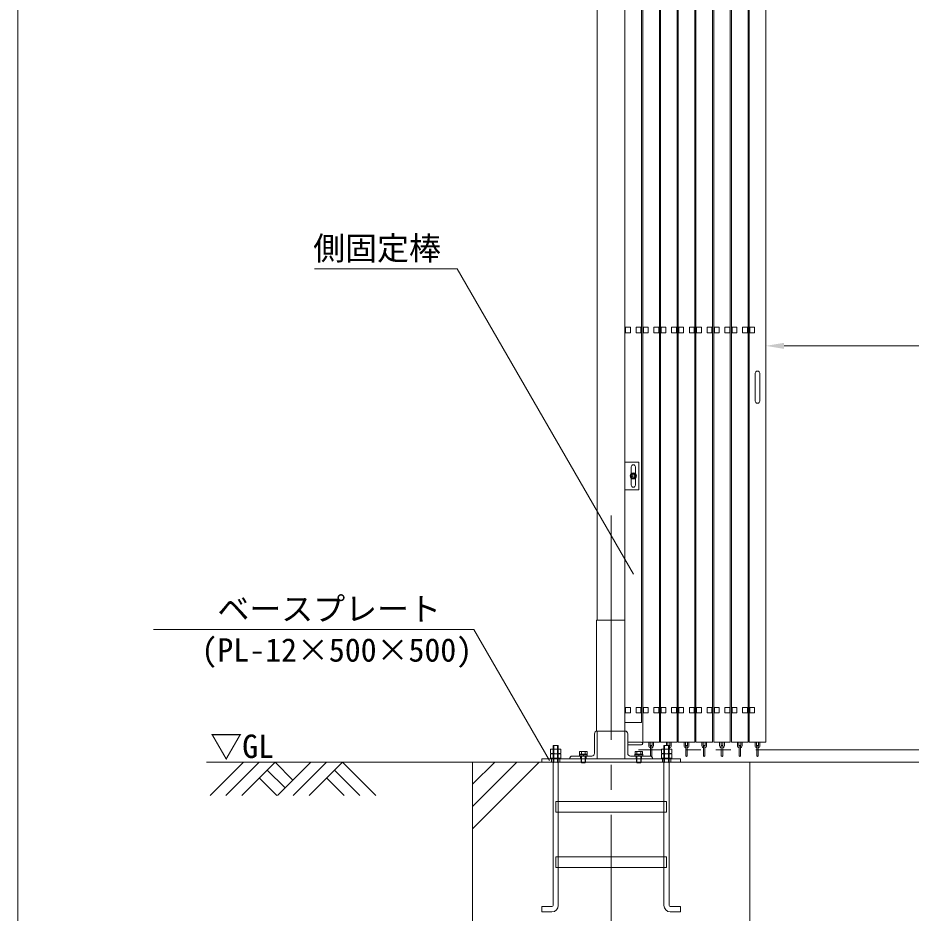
# Model space of a CAD drawing. Units: millimetres, scale not verified. Extents: x -20976 to 3174, y -17325 to 17325.
# Drawn here: x -20976 to -17754, y -14089 to -10861 of the extents above; entities that cross this region are included whole.
import ezdxf
from ezdxf.enums import TextEntityAlignment as Align

# ---------------------------------------------------------------- set-up
doc = ezdxf.new("R2010")
doc.units = ezdxf.units.MM
doc.header["$LTSCALE"] = 90
for name, pattern in [('CHAIN2', [12, 9, -1, 1, -1]), ('DASHED1', [1.8, 1.2, -0.6]), ('DOUBLE_CHAIN2', [12.8, 9, -1, 0.6, -0.6, 0.6, -1])]:
    doc.linetypes.add(name, pattern=pattern)
for name, color, linetype, lineweight in [('0-4_ﾊﾝﾄﾞﾙ', 7, 'Continuous', 18), ('0-5_ﾍﾞｰｽﾗｲﾝ', 5, 'Continuous', 18), ('0-6_ﾎﾞﾙﾄ類', 2, 'Continuous', 18), ('0-8_ﾜｲﾔｰﾛｰﾌﾟ', 7, 'DOUBLE_CHAIN2', 18), ('0-9_基礎工事用PCA大', 7, 'Continuous', 18), ('0-A_図面枠', 7, 'Continuous', 18), ('0-B_寸法', 3, 'Continuous', 18), ('0-C_側固定棒', 7, 'Continuous', 18), ('1-0_中央走行棒', 7, 'Continuous', 18), ('1-2_中央走行棒左', 7, 'Continuous', 18), ('1-4_通芯', 1, 'CHAIN2', 18), ('1-8_標準柱', 7, 'Continuous', 18), ('1-9_文字', 7, 'Continuous', 18)]:
    doc.layers.add(name, color=color, linetype=linetype, lineweight=lineweight)
doc.styles.add('ＭＳ ゴシック', font='')
doc.styles.get('ＭＳ ゴシック').set_extended_font_data('MS Gothic')

msp = doc.modelspace()

# ---------------------------------------------------------------- linework, layer by layer
at = {"layer": '0-4_ﾊﾝﾄﾞﾙ'}
for p, q in [((-18316.24, -12142.44), (-18316.24, -12242.44)), ((-18300.24, -12142.44), (-18300.24, -12242.44))]:
    msp.add_line(p, q, dxfattribs=at)
for centre, start, end in [((-18308.24, -12142.44), 0, 180), ((-18308.24, -12242.44), 180, 0)]:
    msp.add_arc(centre, 8, start, end, dxfattribs=at)
at = {"layer": '0-5_ﾍﾞｰｽﾗｲﾝ'}
msp.add_line((-20296.24, -13545), (-6536.24, -13545), dxfattribs=at)
at = {"layer": '0-6_ﾎﾞﾙﾄ類'}
for p, q in [((-19045.76, -13512.97), (-19045.76, -13498.4)), ((-19045.76, -13515.83), (-19045.76, -13530.4)), ((-19026.71, -13512.97), (-19026.71, -13498.4)), ((-19026.71, -13515.83), (-19026.71, -13530.4)), ((-18948.08, -13506), (-18949.9, -13507.06)), ((-18949.9, -13507.06), (-18949.9, -13515.8)), ((-18949.9, -13515.8), (-18922.57, -13515.8)), ((-18948.08, -13506), (-18924.41, -13506)), ((-18947.48, -13516), (-18924.99, -13516)), ((-18944.24, -13545), (-18944.24, -13523)), ((-18943.07, -13507.06), (-18943.07, -13515.8)), ((-18943.01, -13547.8), (-18943.01, -13523)), ((-18937.44, -13519), (-18936.36, -13523)), ((-18936.12, -13519), (-18935.05, -13523)), ((-18929.4, -13507.06), (-18929.4, -13515.8)), ((-18928.24, -13545), (-18928.24, -13523)), ((-18924.41, -13506), (-18922.57, -13507.06)), ((-18922.57, -13507.06), (-18922.57, -13515.8)), ((-18748.07, -13506), (-18749.91, -13507.06)), ((-18749.91, -13507.06), (-18749.91, -13515.8)), ((-18749.91, -13515.8), (-18722.57, -13515.8)), ((-18748.07, -13506), (-18724.4, -13506)), ((-18747.49, -13516), (-18724.99, -13516)), ((-18744.24, -13545), (-18744.24, -13523)), ((-18743.08, -13507.06), (-18743.08, -13515.8)), ((-18743.01, -13547.8), (-18743.01, -13523)), ((-18737.43, -13519), (-18736.36, -13523)), ((-18736.12, -13519), (-18735.05, -13523)), ((-18729.4, -13507.06), (-18729.4, -13515.8)), ((-18728.24, -13545), (-18728.24, -13523)), ((-18724.4, -13506), (-18722.57, -13507.06)), ((-18722.57, -13507.06), (-18722.57, -13515.8)), ((-18645.77, -13512.97), (-18645.77, -13498.4)), ((-18645.77, -13515.83), (-18645.77, -13530.4)), ((-18626.72, -13512.97), (-18626.72, -13498.4)), ((-18626.72, -13515.83), (-18626.72, -13530.4)), ((-18944.24, -13545), (-18943.01, -13547.8)), ((-18744.24, -13545), (-18743.01, -13547.8))]:
    msp.add_line(p, q, dxfattribs=at)
for points in [[(-18761.15, -12503.94), (-18766.05, -12512.44), (-18761.15, -12520.94), (-18751.33, -12520.94), (-18746.42, -12512.44), (-18751.33, -12503.94)], [(-19054.72, -13512.97), (-19054.72, -13498.4), (-19017.76, -13498.4), (-19017.76, -13512.97), (-19020.24, -13514.4), (-19052.24, -13514.4)], [(-19054.72, -13515.83), (-19054.72, -13530.4), (-19017.76, -13530.4), (-19017.76, -13515.83), (-19020.24, -13514.4), (-19052.24, -13514.4)], [(-18922.24, -13516), (-18922.24, -13519), (-18950.24, -13519), (-18950.24, -13516)], [(-18950.24, -13519), (-18922.24, -13519), (-18922.24, -13523), (-18950.24, -13523)], [(-18722.24, -13516), (-18722.24, -13519), (-18750.24, -13519), (-18750.24, -13516)], [(-18750.24, -13519), (-18722.24, -13519), (-18722.24, -13523), (-18750.24, -13523)], [(-18654.71, -13512.97), (-18654.71, -13498.4), (-18617.77, -13498.4), (-18617.77, -13512.97), (-18620.24, -13514.4), (-18652.24, -13514.4)], [(-18654.71, -13515.83), (-18654.71, -13530.4), (-18617.77, -13530.4), (-18617.77, -13515.83), (-18620.24, -13514.4), (-18652.24, -13514.4)], [(-19054.24, -13530.4), (-19018.24, -13530.4), (-19018.24, -13533), (-19054.24, -13533)], [(-18654.24, -13530.4), (-18618.24, -13530.4), (-18618.24, -13533), (-18654.24, -13533)]]:
    msp.add_lwpolyline(points, close=True, dxfattribs=at)
for points in [[(-18943.01, -13547.8), (-18929.47, -13547.8), (-18929.47, -13523)], [(-18743.01, -13547.8), (-18729.47, -13547.8), (-18729.47, -13523)], [(-18944.24, -13545), (-18928.24, -13545), (-18929.47, -13547.8)], [(-18744.24, -13545), (-18728.24, -13545), (-18729.47, -13547.8)]]:
    msp.add_lwpolyline(points, dxfattribs=at)
for radius in [11, 8.5, 4.76, 4.22]:
    msp.add_circle((-18756.24, -12512.44), radius, dxfattribs=at)
for centre, radius, start, end in [((-18756.24, -12512.44), 8.9, 132.757, 167.243), ((-18756.24, -12512.44), 8.9, 192.757, 227.243), ((-18756.24, -12512.44), 8.9, 72.757, 107.243), ((-18756.24, -12512.44), 8.9, 252.757, 287.243), ((-18756.24, -12512.44), 8.9, 12.757, 47.243), ((-18756.24, -12512.44), 8.9, 312.757, 347.243), ((-19050.24, -13505.22), 8.96, 240, 300), ((-19050.24, -13523.58), 8.96, 60, 120), ((-19036.24, -13481.95), 32.45, 252.932, 287.068), ((-19036.24, -13546.85), 32.45, 72.932, 107.068), ((-19022.24, -13505.23), 8.95, 239.975, 300.025), ((-19022.24, -13523.57), 8.95, 59.975, 120.025), ((-18946.49, -13512.05), 6.05, 55.616, 124.384), ((-18947.48, -13515.8), 0.198, 180, 270), ((-18936.24, -13528.61), 22.62, 72.412, 107.588), ((-18925.99, -13512.05), 6.05, 55.616, 124.384), ((-18924.99, -13515.8), 0.198, 270, 0), ((-18746.49, -13512.05), 6.05, 55.616, 124.384), ((-18747.49, -13515.8), 0.198, 180, 270), ((-18736.24, -13528.61), 22.62, 72.412, 107.588), ((-18725.99, -13512.05), 6.05, 55.616, 124.384), ((-18724.99, -13515.8), 0.198, 270, 0), ((-18650.24, -13505.22), 8.96, 240, 300), ((-18650.24, -13523.58), 8.96, 60, 120), ((-18636.24, -13481.95), 32.45, 252.932, 287.068), ((-18636.24, -13546.85), 32.45, 72.932, 107.068), ((-18622.24, -13505.23), 8.95, 239.975, 300.025), ((-18622.24, -13523.57), 8.95, 59.975, 120.025)]:
    msp.add_arc(centre, radius, start, end, dxfattribs=at)
at = {"layer": '0-8_ﾜｲﾔｰﾛｰﾌﾟ'}
msp.add_line((-7136.24, -13500), (-18737.84, -13500), dxfattribs=at)
at = {"layer": '0-9_基礎工事用PCA大'}
for p, q in [((-19336.24, -13785), (-19096.24, -13545)), ((-19336.24, -13705), (-19176.24, -13545)), ((-19336.24, -13625), (-19256.24, -13545)), ((-19026.71, -13725), (-19026.71, -13887)), ((-18645.77, -13725), (-18645.77, -13887)), ((-19026.71, -13925), (-19026.71, -14062)), ((-18645.77, -13925), (-18645.77, -14062))]:
    msp.add_line(p, q, dxfattribs=at)
at = {"layer": '0-9_基礎工事用PCA大', "color": 4, "linetype": 'DASHED1', "lineweight": 9}
for p, q in [((-19050.93, -13533), (-19050.93, -13545)), ((-19021.24, -13533), (-19021.24, -13545)), ((-18944.24, -13533), (-18944.24, -13545)), ((-18928.24, -13533), (-18928.24, -13545)), ((-18744.24, -13533), (-18744.24, -13545)), ((-18728.24, -13533), (-18728.24, -13545)), ((-18651.24, -13533), (-18651.24, -13545)), ((-18621.24, -13533), (-18621.24, -13545)), ((-19026.71, -13687), (-19026.71, -13725)), ((-18645.77, -13687), (-18645.77, -13725)), ((-19026.71, -13887), (-19026.71, -13925)), ((-18645.77, -13887), (-18645.77, -13925))]:
    msp.add_line(p, q, dxfattribs=at)
at = {"layer": '0-9_基礎工事用PCA大'}
for points in [[(-19045.76, -14061.95), (-19045.76, -13485), (-19026.71, -13485), (-19026.71, -13687)], [(-19045.76, -13547.5), (-19043.26, -13545), (-19043.26, -13485), (-19029.21, -13485), (-19029.21, -13545), (-19026.71, -13547.5)], [(-18626.72, -14061.95), (-18626.72, -13485), (-18645.77, -13485), (-18645.77, -13687)], [(-18626.72, -13547.5), (-18629.22, -13545), (-18629.22, -13485), (-18643.27, -13485), (-18643.27, -13545), (-18645.77, -13547.5)], [(-19049.72, -14085), (-19086.71, -14085), (-19086.71, -14065.95), (-19049.77, -14065.95)], [(-18622.76, -14085), (-18585.76, -14085), (-18585.76, -14065.95), (-18622.72, -14065.95)]]:
    msp.add_lwpolyline(points, dxfattribs=at)
for points in [[(-19336.24, -14545), (-18336.24, -14545), (-18336.24, -13545), (-19336.24, -13545)], [(-19086.24, -13545), (-18586.24, -13545), (-18586.24, -13533), (-19086.24, -13533)], [(-19036.24, -13687), (-18636.24, -13687), (-18636.24, -13725), (-19036.24, -13725)], [(-19036.24, -13887), (-18636.24, -13887), (-18636.24, -13925), (-19036.24, -13925)]]:
    msp.add_lwpolyline(points, close=True, dxfattribs=at)
for centre, radius, start, end in [((-19049.77, -14061.95), 4, 270, 0), ((-19049.72, -14062), 23, 270, 0), ((-18622.76, -14062), 23, 180, 270), ((-18622.72, -14061.95), 4, 180, 270)]:
    msp.add_arc(centre, radius, start, end, dxfattribs=at)
at = {"layer": '0-A_図面枠'}
msp.add_lwpolyline([(-20976.24, -675), (3173.76, -675), (3173.76, -17325), (-20976.24, -17325)], close=True, dxfattribs=at)
at = {"layer": '0-B_寸法'}
for p, q in [((-18278.24, -11602.8), (-18278.24, -12044.4)), ((-18212.24, -12043.4), (-7624.24, -12043.4))]:
    msp.add_line(p, q, dxfattribs=at)
at = {"layer": '0-B_寸法', "color": 91}
msp.add_solid([(-18212.24, -12032.4), (-18278.24, -12043.4), (-18212.24, -12054.4)], dxfattribs=at)
at = {"layer": '0-C_側固定棒'}
for points in [[(-18726.24, -13347.44), (-18726.24, -9732.44), (-18786.24, -9732.44), (-18786.24, -13402.44), (-18726.24, -13402.44)], [(-18783.89, -11995.94), (-18766.59, -11995.94), (-18766.59, -11975.94), (-18783.89, -11975.94)], [(-18745.89, -11995.94), (-18728.59, -11995.94), (-18728.59, -11975.94), (-18745.89, -11975.94)], [(-18783.89, -13367.44), (-18766.59, -13367.44), (-18766.59, -13347.44), (-18783.89, -13347.44)], [(-18745.89, -13367.44), (-18728.59, -13367.44), (-18728.59, -13347.44), (-18745.89, -13347.44)]]:
    msp.add_lwpolyline(points, close=True, dxfattribs=at)
at = {"layer": '1-0_中央走行棒'}
for p, q in [((-18700.79, -13485.54), (-18700.79, -13472.44)), ((-18695.79, -13485.54), (-18695.79, -13472.44)), ((-18694.74, -13486.94), (-18694.74, -13521.94)), ((-18689.74, -13521.94), (-18689.74, -13486.94)), ((-18688.79, -13472.44), (-18688.79, -13485.54)), ((-18683.79, -13472.44), (-18683.79, -13485.54)), ((-18636.8, -13485), (-18636.8, -13472.44)), ((-18631.79, -13485), (-18631.79, -13472.44)), ((-18625.74, -13498.4), (-18625.74, -13486.94)), ((-18624.79, -13472.44), (-18624.79, -13485.54)), ((-18619.79, -13472.44), (-18619.79, -13485.54)), ((-18572.79, -13485.54), (-18572.79, -13472.44)), ((-18567.79, -13485.54), (-18567.79, -13472.44)), ((-18566.74, -13486.94), (-18566.74, -13521.94)), ((-18561.74, -13521.94), (-18561.74, -13486.94)), ((-18560.79, -13472.44), (-18560.79, -13485.54)), ((-18555.79, -13472.44), (-18555.79, -13485.54)), ((-18508.79, -13485.54), (-18508.79, -13472.44)), ((-18503.79, -13485.54), (-18503.79, -13472.44)), ((-18502.74, -13486.94), (-18502.74, -13521.94)), ((-18497.74, -13521.94), (-18497.74, -13486.94)), ((-18496.79, -13472.44), (-18496.79, -13485.54)), ((-18491.79, -13472.44), (-18491.79, -13485.54)), ((-18444.79, -13485.54), (-18444.79, -13472.44)), ((-18439.79, -13485.54), (-18439.79, -13472.44)), ((-18438.74, -13486.94), (-18438.74, -13521.94)), ((-18433.74, -13521.94), (-18433.74, -13486.94)), ((-18432.79, -13472.44), (-18432.79, -13485.54)), ((-18427.79, -13472.44), (-18427.79, -13485.54)), ((-18380.79, -13485.54), (-18380.79, -13472.44)), ((-18375.79, -13485.54), (-18375.79, -13472.44)), ((-18374.74, -13486.94), (-18374.74, -13521.94)), ((-18369.74, -13521.94), (-18369.74, -13486.94)), ((-18368.79, -13472.44), (-18368.79, -13485.54)), ((-18363.79, -13472.44), (-18363.79, -13485.54))]:
    msp.add_line(p, q, dxfattribs=at)
for points in [[(-18658.24, -9305), (-18658.24, -13472.44), (-18598.24, -13472.44), (-18598.24, -9252.44), (-18603.24, -9252.44)], [(-18589.24, -9252.44), (-18594.24, -9252.44), (-18594.24, -13472.44), (-18534.24, -13472.44), (-18534.24, -9252.44), (-18539.24, -9252.44)], [(-18525.24, -9252.44), (-18530.24, -9252.44), (-18530.24, -13472.44), (-18470.24, -13472.44), (-18470.24, -9252.44), (-18475.24, -9252.44)], [(-18461.24, -9252.44), (-18466.24, -9252.44), (-18466.24, -13472.44), (-18406.24, -13472.44), (-18406.24, -9252.44), (-18411.24, -9252.44)], [(-18397.24, -9252.44), (-18402.24, -9252.44), (-18402.24, -13472.44), (-18342.24, -13472.44), (-18342.24, -9252.44), (-18347.24, -9252.44)], [(-18722.24, -9558.99), (-18722.24, -13472.44), (-18662.24, -13472.44), (-18662.24, -9309)]]:
    msp.add_lwpolyline(points, dxfattribs=at)
for points in [[(-18719.89, -11995.94), (-18702.59, -11995.94), (-18702.59, -11975.94), (-18719.89, -11975.94)], [(-18681.89, -11995.94), (-18664.59, -11995.94), (-18664.59, -11975.94), (-18681.89, -11975.94)], [(-18655.89, -11995.94), (-18638.59, -11995.94), (-18638.59, -11975.94), (-18655.89, -11975.94)], [(-18617.89, -11995.94), (-18600.59, -11995.94), (-18600.59, -11975.94), (-18617.89, -11975.94)], [(-18591.89, -11995.94), (-18574.59, -11995.94), (-18574.59, -11975.94), (-18591.89, -11975.94)], [(-18553.89, -11995.94), (-18536.59, -11995.94), (-18536.59, -11975.94), (-18553.89, -11975.94)], [(-18527.89, -11995.94), (-18510.59, -11995.94), (-18510.59, -11975.94), (-18527.89, -11975.94)], [(-18489.89, -11995.94), (-18472.59, -11995.94), (-18472.59, -11975.94), (-18489.89, -11975.94)], [(-18463.89, -11995.94), (-18446.59, -11995.94), (-18446.59, -11975.94), (-18463.89, -11975.94)], [(-18425.89, -11995.94), (-18408.59, -11995.94), (-18408.59, -11975.94), (-18425.89, -11975.94)], [(-18399.89, -11995.94), (-18382.59, -11995.94), (-18382.59, -11975.94), (-18399.89, -11975.94)], [(-18361.89, -11995.94), (-18344.59, -11995.94), (-18344.59, -11975.94), (-18361.89, -11975.94)], [(-18719.89, -13367.44), (-18702.59, -13367.44), (-18702.59, -13347.44), (-18719.89, -13347.44)], [(-18681.89, -13367.44), (-18664.59, -13367.44), (-18664.59, -13347.44), (-18681.89, -13347.44)], [(-18655.89, -13367.44), (-18638.59, -13367.44), (-18638.59, -13347.44), (-18655.89, -13347.44)], [(-18617.89, -13367.44), (-18600.59, -13367.44), (-18600.59, -13347.44), (-18617.89, -13347.44)], [(-18591.89, -13367.44), (-18574.59, -13367.44), (-18574.59, -13347.44), (-18591.89, -13347.44)], [(-18553.89, -13367.44), (-18536.59, -13367.44), (-18536.59, -13347.44), (-18553.89, -13347.44)], [(-18527.89, -13367.44), (-18510.59, -13367.44), (-18510.59, -13347.44), (-18527.89, -13347.44)], [(-18489.89, -13367.44), (-18472.59, -13367.44), (-18472.59, -13347.44), (-18489.89, -13347.44)], [(-18463.89, -13367.44), (-18446.59, -13367.44), (-18446.59, -13347.44), (-18463.89, -13347.44)], [(-18425.89, -13367.44), (-18408.59, -13367.44), (-18408.59, -13347.44), (-18425.89, -13347.44)], [(-18399.89, -13367.44), (-18382.59, -13367.44), (-18382.59, -13347.44), (-18399.89, -13347.44)], [(-18361.89, -13367.44), (-18344.59, -13367.44), (-18344.59, -13347.44), (-18361.89, -13347.44)]]:
    msp.add_lwpolyline(points, close=True, dxfattribs=at)
for centre, radius, start, end in [((-18692.29, -13485.54), 8.5, 180, 253.254), ((-18692.29, -13485.54), 3.5, 180, 225.592), ((-18692.24, -13486.94), 2.5, 0, 180), ((-18692.29, -13485.54), 8.5, 287.463, 0), ((-18692.29, -13485.54), 3.5, 316.787, 0), ((-18628.24, -13486.94), 2.5, 0, 129.121), ((-18628.29, -13485.54), 8.5, 287.463, 0), ((-18628.29, -13485.54), 3.5, 316.787, 0), ((-18564.29, -13485.54), 8.5, 180, 253.254), ((-18564.29, -13485.54), 3.5, 180, 225.592), ((-18564.24, -13486.94), 2.5, 0, 180), ((-18564.29, -13485.54), 8.5, 287.463, 0), ((-18564.29, -13485.54), 3.5, 316.787, 0), ((-18500.29, -13485.54), 8.5, 180, 253.254), ((-18500.29, -13485.54), 3.5, 180, 225.592), ((-18500.24, -13486.94), 2.5, 0, 180), ((-18500.29, -13485.54), 8.5, 287.463, 0), ((-18500.29, -13485.54), 3.5, 316.787, 0), ((-18436.29, -13485.54), 8.5, 180, 253.254), ((-18436.29, -13485.54), 3.5, 180, 225.592), ((-18436.24, -13486.94), 2.5, 0, 180), ((-18436.29, -13485.54), 8.5, 287.463, 0), ((-18436.29, -13485.54), 3.5, 316.787, 0), ((-18372.29, -13485.54), 8.5, 180, 253.254), ((-18372.29, -13485.54), 3.5, 180, 225.592), ((-18372.24, -13486.94), 2.5, 0, 180), ((-18372.29, -13485.54), 8.5, 287.463, 0), ((-18372.29, -13485.54), 3.5, 316.787, 0), ((-18692.24, -13521.94), 2.5, 180, 0), ((-18564.24, -13521.94), 2.5, 180, 0), ((-18500.24, -13521.94), 2.5, 180, 0), ((-18436.24, -13521.94), 2.5, 180, 0), ((-18372.24, -13521.94), 2.5, 180, 0)]:
    msp.add_arc(centre, radius, start, end, dxfattribs=at)
at = {"layer": '1-2_中央走行棒左'}
for p, q in [((-18316.79, -13485.54), (-18316.79, -13472.44)), ((-18311.79, -13485.54), (-18311.79, -13472.44)), ((-18310.74, -13486.94), (-18310.74, -13521.94)), ((-18305.74, -13521.94), (-18305.74, -13486.94)), ((-18304.79, -13472.44), (-18304.79, -13485.54)), ((-18299.79, -13472.44), (-18299.79, -13485.54))]:
    msp.add_line(p, q, dxfattribs=at)
msp.add_lwpolyline([(-18333.24, -9252.44), (-18338.24, -9252.44), (-18338.24, -13472.44), (-18278.24, -13472.44), (-18278.24, -9252.44), (-18283.24, -9252.44)], dxfattribs=at)
for points in [[(-18318.59, -11995.94), (-18335.89, -11995.94), (-18335.89, -11975.94), (-18318.59, -11975.94)], [(-18318.59, -13367.44), (-18335.89, -13367.44), (-18335.89, -13347.44), (-18318.59, -13347.44)]]:
    msp.add_lwpolyline(points, close=True, dxfattribs=at)
for centre, radius, start, end in [((-18308.29, -13485.54), 8.5, 180, 253.254), ((-18308.29, -13485.54), 3.5, 180, 225.592), ((-18308.24, -13486.94), 2.5, 0, 180), ((-18308.29, -13485.54), 8.5, 287.463, 0), ((-18308.29, -13485.54), 3.5, 316.787, 0), ((-18308.24, -13521.94), 2.5, 180, 0)]:
    msp.add_arc(centre, radius, start, end, dxfattribs=at)
at = {"layer": '1-4_通芯'}
msp.add_line((-18836.24, -14545), (-18836.24, -12633), dxfattribs=at)
at = {"layer": '1-8_標準柱'}
for p, q in [((-18886.24, -13033), (-18886.24, -9583)), ((-18786.24, -13033), (-18786.24, -9583)), ((-18763.74, -12504.39), (-18763.74, -12480)), ((-18748.74, -12480), (-18748.74, -12504.39)), ((-18763.74, -12546), (-18763.74, -12520.49)), ((-18748.74, -12520.49), (-18748.74, -12546)), ((-18896.24, -13443), (-18896.24, -13513)), ((-18776.24, -13443), (-18776.24, -13513)), ((-18906.24, -13523), (-18976.24, -13523)), ((-18766.24, -13523), (-18696.24, -13523)), ((-18786.24, -13533), (-18886.24, -13533))]:
    msp.add_line(p, q, dxfattribs=at)
at = {"layer": '1-8_標準柱', "color": 4, "linetype": 'DASHED1', "lineweight": 9}
for p, q in [((-18946.24, -13523), (-18946.24, -13533)), ((-18926.24, -13523), (-18926.24, -13533)), ((-18746.24, -13523), (-18746.24, -13533)), ((-18726.24, -13523), (-18726.24, -13533))]:
    msp.add_line(p, q, dxfattribs=at)
at = {"layer": '1-8_標準柱'}
for points in [[(-18786.24, -12463), (-18736.24, -12463), (-18736.24, -12563), (-18786.24, -12563)], [(-18889.44, -13033), (-18786.24, -13033), (-18786.24, -13433), (-18889.44, -13433)]]:
    msp.add_lwpolyline(points, close=True, dxfattribs=at)
for points in [[(-18986.24, -13533), (-18886.24, -13533), (-18886.24, -13433)], [(-18686.24, -13533), (-18786.24, -13533), (-18786.24, -13433)], [(-18727.24, -13473), (-18776.24, -13473), (-18776.24, -13483), (-18727.24, -13483)]]:
    msp.add_lwpolyline(points, dxfattribs=at)
for centre, radius, start, end in [((-18756.24, -12480), 7.5, 0, 180), ((-18756.24, -12546), 7.5, 180, 0), ((-18886.24, -13443), 10, 90, 180), ((-18786.24, -13443), 10, 0, 90), ((-18727.24, -13478), 5, 270, 90), ((-18976.24, -13533), 10, 90, 180), ((-18906.24, -13513), 10, 270, 0), ((-18766.24, -13513), 10, 180, 270), ((-18696.24, -13533), 10, 0, 90)]:
    msp.add_arc(centre, radius, start, end, dxfattribs=at)
at = {"layer": '1-9_文字'}
for p, q in [((-19906.41, -11765.44), (-19392.31, -11765.44)), ((-19391.88, -11765.44), (-19392.31, -11765.44)), ((-18755.88, -12867.03), (-19391.88, -11765.44)), ((-20487.01, -13066.2), (-19332.17, -13066.2)), ((-19331.74, -13066.2), (-19332.17, -13066.2)), ((-19058.76, -13539), (-19331.74, -13066.2)), ((-20162.15, -13545), (-20282.43, -13665.28)), ((-20105.45, -13545), (-20225.73, -13665.28)), ((-20048.75, -13545), (-20169.03, -13665.28)), ((-20048.75, -13545), (-19983.95, -13609.8)), ((-19919.15, -13545), (-20039.43, -13665.28)), ((-19862.45, -13545), (-19982.73, -13665.28)), ((-19805.75, -13545), (-19926.03, -13665.28)), ((-19805.75, -13545), (-19685.47, -13665.28)), ((-20077.1, -13573.35), (-20012.3, -13638.15)), ((-19834.1, -13573.35), (-19742.17, -13665.28)), ((-20105.45, -13601.7), (-20041.88, -13665.28)), ((-19862.45, -13601.7), (-19798.88, -13665.28))]:
    msp.add_line(p, q, dxfattribs=at)

# ---------------------------------------------------------------- texts
at = {"layer": '1-9_文字', "style": 'ＭＳ ゴシック'}
for s, p in [('側固定棒', (-19911.01, -11758.96)), ('\u3000\u3000ベースプレート\u3000\u3000\u3000', (-20487.01, -13059.72)), ('(PL-12×500×500)', (-20314.18, -13207.89)), ('▽GL', (-20282.43, -13555.32))]:
    msp.add_text(s, height=84.46, dxfattribs=at).set_placement(p, align=Align.BOTTOM_LEFT)

doc.saveas('drawing.dxf')
